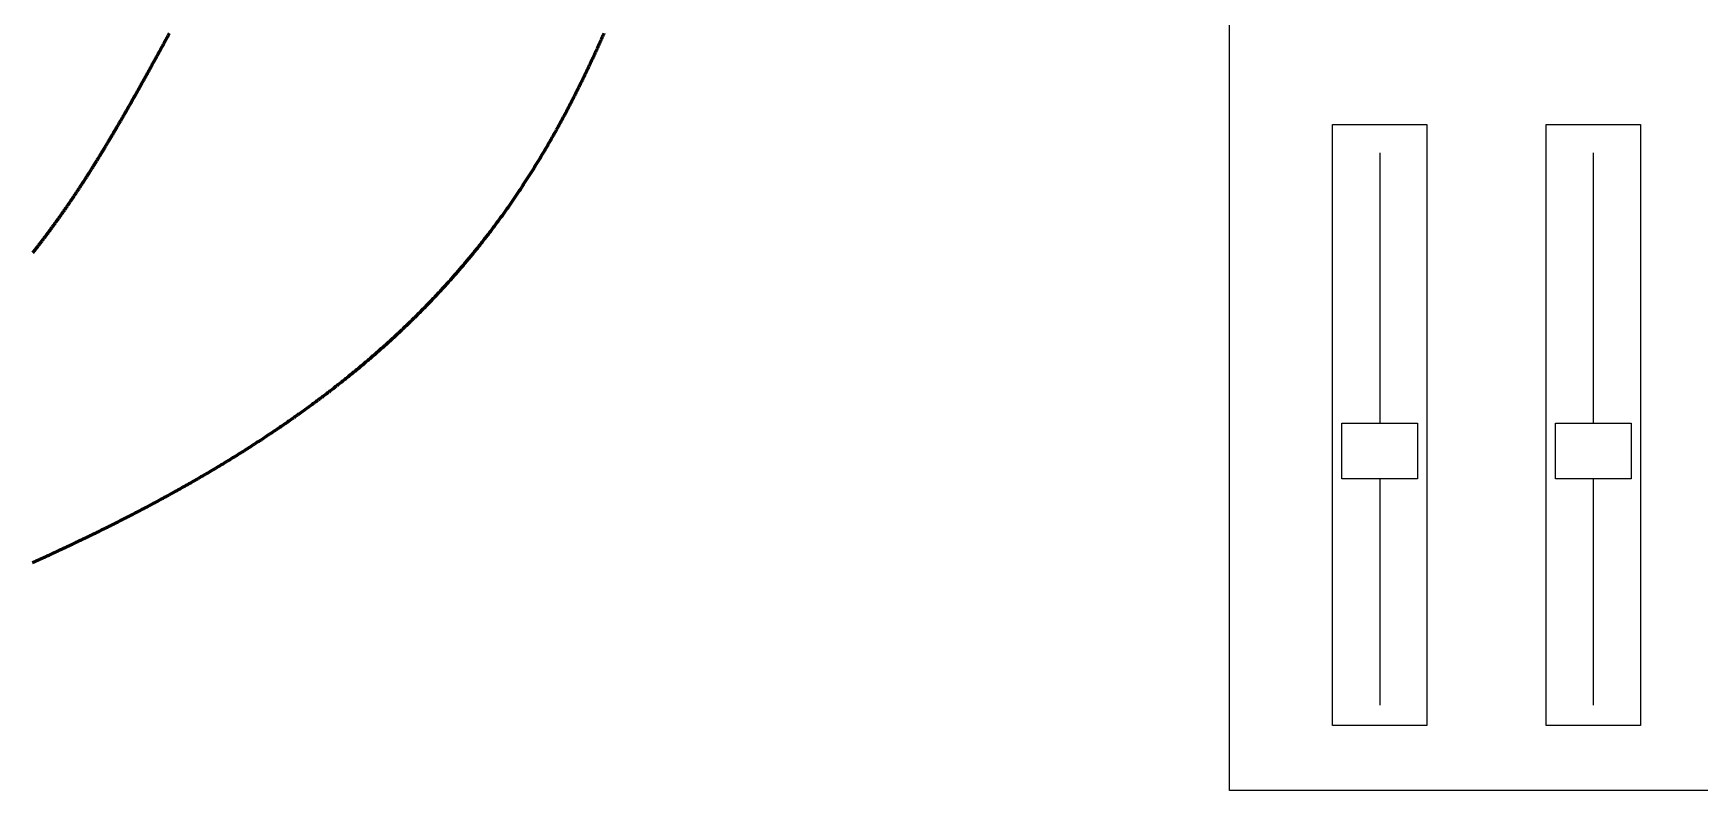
# Model space of a CAD drawing. Header units: millimetres. Extents: x 88 to 97873, y 32 to 55088.
# Drawn here: x 47465 to 48240, y 3987 to 4339 of the extents above; entities that cross this region are included whole.
import ezdxf

# ---------------------------------------------------------------- set-up
doc = ezdxf.new("R2010")
doc.units = ezdxf.units.MM
doc.header["$LTSCALE"] = 0.3
doc.layers.add('Ligação exterior', color=171, linetype='Continuous')

msp = doc.modelspace()

# ---------------------------------------------------------------- linework, layer by layer
msp.add_lwpolyline([(48021.64, 4660.51), (49142.41, 4660.51), (49142.41, 3986.67), (48021.64, 3986.67)], close=True)
at = {"color": 5, "lineweight": 60}
msp.add_lwpolyline([(47730.69, 4338.78), (47730.46, 4338.26), (47730.23, 4337.73), (47730, 4337.21), (47729.77, 4336.69), (47729.53, 4336.17), (47729.3, 4335.65), (47729.07, 4335.13), (47728.84, 4334.61), (47728.61, 4334.09), (47728.37, 4333.57), (47728.14, 4333.05), (47727.91, 4332.54), (47727.67, 4332.02), (47727.44, 4331.5), (47727.2, 4330.98), (47726.97, 4330.47), (47726.73, 4329.95), (47726.5, 4329.43), (47726.26, 4328.92), (47726.02, 4328.4), (47725.79, 4327.89), (47725.55, 4327.38), (47725.31, 4326.86), (47725.07, 4326.35), (47724.83, 4325.84), (47724.59, 4325.32), (47724.35, 4324.81), (47724.11, 4324.3), (47723.87, 4323.79), (47723.63, 4323.28), (47723.39, 4322.77), (47723.15, 4322.26), (47722.91, 4321.75), (47722.66, 4321.24), (47722.42, 4320.73), (47722.18, 4320.22), (47721.93, 4319.71), (47721.69, 4319.2), (47721.44, 4318.7), (47721.2, 4318.19), (47720.95, 4317.68), (47720.71, 4317.18), (47720.46, 4316.67), (47720.21, 4316.17), (47719.96, 4315.66), (47719.72, 4315.16), (47719.47, 4314.65), (47719.22, 4314.15), (47718.97, 4313.65), (47718.72, 4313.14), (47718.47, 4312.64), (47718.22, 4312.14), (47717.96, 4311.63), (47717.71, 4311.13), (47717.46, 4310.63), (47717.21, 4310.13), (47716.95, 4309.63), (47716.7, 4309.13), (47716.44, 4308.63), (47716.19, 4308.13), (47715.93, 4307.63), (47715.68, 4307.13), (47715.42, 4306.64), (47715.16, 4306.14), (47714.9, 4305.64), (47714.65, 4305.14), (47714.39, 4304.65), (47714.13, 4304.15), (47713.87, 4303.65), (47713.61, 4303.16), (47713.34, 4302.66), (47713.08, 4302.17), (47712.82, 4301.67), (47712.56, 4301.18), (47712.29, 4300.69), (47712.03, 4300.19), (47711.77, 4299.7), (47711.5, 4299.21), (47711.24, 4298.72), (47710.97, 4298.22), (47710.7, 4297.73), (47710.44, 4297.24), (47710.17, 4296.75), (47709.9, 4296.26), (47709.63, 4295.77), (47709.36, 4295.28), (47709.09, 4294.79), (47708.82, 4294.3), (47708.55, 4293.81), (47708.27, 4293.32), (47708, 4292.84), (47707.73, 4292.35), (47707.45, 4291.86), (47707.18, 4291.37), (47706.91, 4290.89), (47706.63, 4290.4), (47706.35, 4289.92), (47706.08, 4289.43), (47705.8, 4288.94), (47705.52, 4288.46), (47705.24, 4287.98), (47704.96, 4287.49), (47704.68, 4287.01), (47704.4, 4286.52), (47704.12, 4286.04), (47703.84, 4285.56), (47703.55, 4285.08), (47703.27, 4284.59), (47702.99, 4284.11), (47702.7, 4283.63), (47702.42, 4283.15), (47702.13, 4282.67), (47701.84, 4282.19), (47701.56, 4281.71), (47701.27, 4281.23), (47700.98, 4280.75), (47700.69, 4280.27), (47700.4, 4279.79), (47700.11, 4279.32), (47699.82, 4278.84), (47699.52, 4278.36), (47699.23, 4277.88), (47698.94, 4277.41), (47698.64, 4276.93), (47698.35, 4276.45), (47698.05, 4275.98), (47697.76, 4275.5), (47697.46, 4275.03), (47697.16, 4274.55), (47696.86, 4274.08), (47696.56, 4273.6), (47696.26, 4273.13), (47695.96, 4272.65), (47695.66, 4272.18), (47695.36, 4271.71), (47695.06, 4271.24), (47694.75, 4270.76), (47694.45, 4270.29), (47694.14, 4269.82), (47693.84, 4269.35), (47693.53, 4268.88), (47693.22, 4268.41), (47692.92, 4267.94), (47692.61, 4267.47), (47692.3, 4267), (47691.99, 4266.53), (47691.68, 4266.06), (47691.36, 4265.59), (47691.05, 4265.12), (47690.74, 4264.65), (47690.42, 4264.19), (47690.11, 4263.72), (47689.79, 4263.25), (47689.47, 4262.78), (47689.16, 4262.32), (47688.84, 4261.85), (47688.52, 4261.39), (47688.2, 4260.92), (47687.88, 4260.46), (47687.56, 4259.99), (47687.24, 4259.53), (47686.91, 4259.06), (47686.59, 4258.6), (47686.26, 4258.13), (47685.94, 4257.67), (47685.61, 4257.21), (47685.29, 4256.74), (47684.96, 4256.28), (47684.63, 4255.82), (47684.3, 4255.36), (47683.97, 4254.9), (47683.64, 4254.44), (47683.31, 4253.97), (47682.97, 4253.51), (47682.64, 4253.05), (47682.3, 4252.59), (47681.97, 4252.13), (47681.63, 4251.67), (47681.3, 4251.22), (47680.96, 4250.76), (47680.62, 4250.3), (47680.28, 4249.84), (47679.94, 4249.38), (47679.6, 4248.92), (47679.25, 4248.47), (47678.91, 4248.01), (47678.57, 4247.55), (47678.22, 4247.1), (47677.88, 4246.64), (47677.53, 4246.19), (47677.18, 4245.73), (47676.83, 4245.27), (47676.48, 4244.82), (47676.13, 4244.36), (47675.78, 4243.91), (47675.43, 4243.46), (47675.08, 4243), (47674.72, 4242.55), (47674.37, 4242.1), (47674.01, 4241.64), (47673.65, 4241.19), (47673.3, 4240.74), (47672.94, 4240.29), (47672.58, 4239.83), (47672.22, 4239.38), (47671.86, 4238.93), (47671.49, 4238.48), (47671.13, 4238.03), (47670.77, 4237.58), (47670.4, 4237.13), (47670.03, 4236.68), (47669.67, 4236.23), (47669.3, 4235.78), (47668.93, 4235.33), (47668.56, 4234.88), (47668.19, 4234.43), (47667.82, 4233.99), (47667.44, 4233.54), (47667.07, 4233.09), (47666.7, 4232.64), (47666.32, 4232.2), (47665.94, 4231.75), (47665.57, 4231.3), (47665.19, 4230.86), (47664.81, 4230.41), (47664.43, 4229.96), (47664.04, 4229.52), (47663.66, 4229.07), (47663.28, 4228.63), (47662.89, 4228.18), (47662.51, 4227.74), (47662.12, 4227.3), (47661.73, 4226.85), (47661.34, 4226.41), (47660.95, 4225.96), (47660.56, 4225.52), (47660.17, 4225.08), (47659.78, 4224.64), (47659.39, 4224.19), (47658.99, 4223.75), (47658.59, 4223.31), (47658.2, 4222.87), (47657.8, 4222.43), (47657.4, 4221.99), (47657, 4221.55), (47656.6, 4221.11), (47656.2, 4220.67), (47655.79, 4220.23), (47655.39, 4219.79), (47654.98, 4219.35), (47654.58, 4218.91), (47654.17, 4218.47), (47653.76, 4218.03), (47653.35, 4217.59), (47652.94, 4217.15), (47652.53, 4216.71), (47652.12, 4216.28), (47651.7, 4215.84), (47651.29, 4215.4), (47650.87, 4214.97), (47650.45, 4214.53), (47650.04, 4214.09), (47649.62, 4213.66), (47649.2, 4213.22), (47648.77, 4212.78), (47648.35, 4212.35), (47647.93, 4211.91), (47647.5, 4211.48), (47647.08, 4211.04), (47646.65, 4210.61), (47646.22, 4210.18), (47645.79, 4209.74), (47645.36, 4209.31), (47644.93, 4208.87), (47644.5, 4208.44), (47644.06, 4208.01), (47643.63, 4207.57), (47643.19, 4207.14), (47642.75, 4206.71), (47642.32, 4206.28), (47641.88, 4205.85), (47641.43, 4205.41), (47640.99, 4204.98), (47640.55, 4204.55), (47640.11, 4204.12), (47639.66, 4203.69), (47639.21, 4203.26), (47638.77, 4202.83), (47638.32, 4202.4), (47637.87, 4201.97), (47637.42, 4201.54), (47636.96, 4201.11), (47636.51, 4200.68), (47636.05, 4200.25), (47635.6, 4199.82), (47635.14, 4199.4), (47634.68, 4198.97), (47634.22, 4198.54), (47633.76, 4198.11), (47633.3, 4197.68), (47632.84, 4197.26), (47632.37, 4196.83), (47631.91, 4196.4), (47631.44, 4195.98), (47630.97, 4195.55), (47630.5, 4195.12), (47630.03, 4194.7), (47629.56, 4194.27), (47629.09, 4193.85), (47628.61, 4193.42), (47628.14, 4193), (47627.66, 4192.57), (47627.18, 4192.15), (47626.7, 4191.72), (47626.22, 4191.3), (47625.74, 4190.87), (47625.26, 4190.45), (47624.77, 4190.03), (47624.29, 4189.6), (47623.8, 4189.18), (47623.31, 4188.76), (47622.83, 4188.33), (47622.33, 4187.91), (47621.84, 4187.49), (47621.35, 4187.07), (47620.86, 4186.64), (47620.36, 4186.22), (47619.86, 4185.8), (47619.37, 4185.38), (47618.87, 4184.96), (47618.37, 4184.54), (47617.86, 4184.12), (47617.36, 4183.69), (47616.86, 4183.27), (47616.35, 4182.85), (47615.84, 4182.43), (47615.33, 4182.01), (47614.82, 4181.59), (47614.31, 4181.18), (47613.8, 4180.76), (47613.29, 4180.34), (47612.77, 4179.92), (47612.25, 4179.5), (47611.74, 4179.08), (47611.22, 4178.66), (47610.7, 4178.25), (47610.18, 4177.83), (47609.65, 4177.41), (47609.13, 4176.99), (47608.6, 4176.57), (47608.07, 4176.16), (47607.55, 4175.74), (47607.02, 4175.32), (47606.49, 4174.91), (47605.95, 4174.49), (47605.42, 4174.08), (47604.88, 4173.66), (47604.35, 4173.24), (47603.81, 4172.83), (47603.27, 4172.41), (47602.73, 4172), (47602.19, 4171.58), (47601.64, 4171.17), (47601.1, 4170.75), (47600.55, 4170.34), (47600, 4169.92), (47599.45, 4169.51), (47598.9, 4169.1), (47598.35, 4168.68), (47597.8, 4168.27), (47597.24, 4167.85), (47596.69, 4167.44), (47596.13, 4167.03), (47595.57, 4166.62), (47595.01, 4166.2), (47594.45, 4165.79), (47593.89, 4165.38), (47593.32, 4164.97), (47592.75, 4164.55), (47592.19, 4164.14), (47591.62, 4163.73), (47591.05, 4163.32), (47590.48, 4162.91), (47589.9, 4162.5), (47589.33, 4162.08), (47588.75, 4161.67), (47588.17, 4161.26), (47587.6, 4160.85), (47587.01, 4160.44), (47586.43, 4160.03), (47585.85, 4159.62), (47585.26, 4159.21), (47584.68, 4158.8), (47584.09, 4158.39), (47583.5, 4157.98), (47582.91, 4157.57), (47582.32, 4157.17), (47581.72, 4156.76), (47581.13, 4156.35), (47580.53, 4155.94), (47579.93, 4155.53), (47579.33, 4155.12), (47578.73, 4154.71), (47578.13, 4154.31), (47577.53, 4153.9), (47576.92, 4153.49), (47576.31, 4153.08), (47575.7, 4152.68), (47575.09, 4152.27), (47574.48, 4151.86), (47573.87, 4151.45), (47573.25, 4151.05), (47572.64, 4150.64), (47572.02, 4150.23), (47571.4, 4149.83), (47570.78, 4149.42), (47570.16, 4149.02), (47569.53, 4148.61), (47568.91, 4148.2), (47568.28, 4147.8), (47567.65, 4147.39), (47567.02, 4146.99), (47566.39, 4146.58), (47565.76, 4146.18), (47565.12, 4145.77), (47564.48, 4145.37), (47563.85, 4144.96), (47563.21, 4144.56), (47562.57, 4144.16), (47561.92, 4143.75), (47561.28, 4143.35), (47560.63, 4142.94), (47559.99, 4142.54), (47559.34, 4142.14), (47558.69, 4141.73), (47558.03, 4141.33), (47557.38, 4140.93), (47556.72, 4140.52), (47556.07, 4140.12), (47555.41, 4139.72), (47554.75, 4139.31), (47554.09, 4138.91), (47553.42, 4138.51), (47552.76, 4138.11), (47552.09, 4137.7), (47551.42, 4137.3), (47550.75, 4136.9), (47550.08, 4136.5), (47549.41, 4136.1), (47548.73, 4135.7), (47548.06, 4135.29), (47547.38, 4134.89), (47546.7, 4134.49), (47546.02, 4134.09), (47545.33, 4133.69), (47544.65, 4133.29), (47543.96, 4132.89), (47543.28, 4132.49), (47542.59, 4132.09), (47541.89, 4131.69), (47541.2, 4131.29), (47540.51, 4130.89), (47539.81, 4130.49), (47539.11, 4130.09), (47538.41, 4129.69), (47537.71, 4129.29), (47537.01, 4128.89), (47536.3, 4128.49), (47535.6, 4128.09), (47534.89, 4127.69), (47534.18, 4127.29), (47533.47, 4126.89), (47532.76, 4126.49), (47532.04, 4126.09), (47531.32, 4125.7), (47530.61, 4125.3), (47529.89, 4124.9), (47529.16, 4124.5), (47528.44, 4124.1), (47527.72, 4123.7), (47526.99, 4123.31), (47526.26, 4122.91), (47525.53, 4122.51), (47524.8, 4122.11), (47524.06, 4121.72), (47523.33, 4121.32), (47522.59, 4120.92), (47521.85, 4120.52), (47521.11, 4120.13), (47520.37, 4119.73), (47519.63, 4119.33), (47518.88, 4118.94), (47518.13, 4118.54), (47517.38, 4118.14), (47516.63, 4117.75), (47515.88, 4117.35), (47515.12, 4116.95), (47514.37, 4116.56), (47513.61, 4116.16), (47512.85, 4115.76), (47512.09, 4115.37), (47511.32, 4114.97), (47510.56, 4114.58), (47509.79, 4114.18), (47509.02, 4113.79), (47508.25, 4113.39), (47507.48, 4112.99), (47506.7, 4112.6), (47505.93, 4112.2), (47505.15, 4111.81), (47504.37, 4111.41), (47503.59, 4111.02), (47502.81, 4110.62), (47502.02, 4110.23), (47501.23, 4109.83), (47500.44, 4109.44), (47499.65, 4109.04), (47498.86, 4108.65), (47498.07, 4108.26), (47497.27, 4107.86), (47496.47, 4107.47), (47495.67, 4107.07), (47494.87, 4106.68), (47494.07, 4106.28), (47493.26, 4105.89), (47492.46, 4105.5), (47491.65, 4105.1), (47490.84, 4104.71), (47490.02, 4104.32), (47489.21, 4103.92), (47488.39, 4103.53), (47487.57, 4103.14), (47486.75, 4102.74), (47485.93, 4102.35), (47485.11, 4101.96), (47484.28, 4101.56), (47483.45, 4101.17), (47482.62, 4100.78), (47481.79, 4100.38), (47480.96, 4099.99), (47480.12, 4099.6), (47479.29, 4099.2), (47478.45, 4098.81), (47477.61, 4098.42), (47476.76, 4098.03), (47475.92, 4097.63), (47475.07, 4097.24), (47474.22, 4096.85), (47473.37, 4096.46), (47472.52, 4096.06), (47471.67, 4095.67), (47470.81, 4095.28), (47469.95, 4094.89), (47469.09, 4094.5), (47468.23, 4094.1), (47467.37, 4093.71), (47466.5, 4093.32), (47465.63, 4092.93), (47464.76, 4092.54)], dxfattribs=at)
at = {"color": 116, "lineweight": 60, "true_color": 0x136734}
msp.add_lwpolyline([(47465.16, 4236.81), (47465.43, 4237.15), (47465.7, 4237.49), (47465.96, 4237.83), (47466.23, 4238.17), (47466.5, 4238.51), (47466.77, 4238.84), (47467.03, 4239.18), (47467.3, 4239.53), (47467.56, 4239.87), (47467.83, 4240.21), (47468.09, 4240.55), (47468.36, 4240.89), (47468.62, 4241.23), (47468.89, 4241.58), (47469.15, 4241.92), (47469.41, 4242.26), (47469.68, 4242.61), (47469.94, 4242.95), (47470.2, 4243.3), (47470.46, 4243.64), (47470.73, 4243.99), (47470.99, 4244.33), (47471.25, 4244.68), (47471.51, 4245.03), (47471.77, 4245.37), (47472.03, 4245.72), (47472.29, 4246.07), (47472.55, 4246.42), (47472.81, 4246.77), (47473.07, 4247.12), (47473.33, 4247.47), (47473.58, 4247.82), (47473.84, 4248.17), (47474.1, 4248.52), (47474.36, 4248.87), (47474.61, 4249.23), (47474.87, 4249.58), (47475.13, 4249.93), (47475.38, 4250.29), (47475.64, 4250.64), (47475.9, 4250.99), (47476.15, 4251.35), (47476.41, 4251.71), (47476.66, 4252.06), (47476.92, 4252.42), (47477.17, 4252.77), (47477.43, 4253.13), (47477.68, 4253.49), (47477.94, 4253.85), (47478.19, 4254.21), (47478.44, 4254.57), (47478.7, 4254.93), (47478.95, 4255.29), (47479.2, 4255.65), (47479.46, 4256.01), (47479.71, 4256.37), (47479.96, 4256.74), (47480.21, 4257.1), (47480.47, 4257.46), (47480.72, 4257.83), (47480.97, 4258.19), (47481.22, 4258.56), (47481.47, 4258.92), (47481.72, 4259.29), (47481.98, 4259.65), (47482.23, 4260.02), (47482.48, 4260.39), (47482.73, 4260.76), (47482.98, 4261.13), (47483.23, 4261.5), (47483.48, 4261.87), (47483.73, 4262.24), (47483.98, 4262.61), (47484.23, 4262.98), (47484.48, 4263.35), (47484.73, 4263.72), (47484.97, 4264.1), (47485.22, 4264.47), (47485.47, 4264.84), (47485.72, 4265.22), (47485.97, 4265.6), (47486.22, 4265.97), (47486.47, 4266.35), (47486.72, 4266.73), (47486.96, 4267.1), (47487.21, 4267.48), (47487.46, 4267.86), (47487.71, 4268.24), (47487.96, 4268.62), (47488.2, 4269), (47488.45, 4269.38), (47488.7, 4269.76), (47488.95, 4270.15), (47489.19, 4270.53), (47489.44, 4270.91), (47489.69, 4271.3), (47489.94, 4271.68), (47490.18, 4272.07), (47490.43, 4272.46), (47490.68, 4272.84), (47490.92, 4273.23), (47491.17, 4273.62), (47491.42, 4274.01), (47491.66, 4274.4), (47491.91, 4274.79), (47492.16, 4275.18), (47492.4, 4275.57), (47492.65, 4275.96), (47492.9, 4276.35), (47493.14, 4276.75), (47493.39, 4277.14), (47493.64, 4277.53), (47493.88, 4277.93), (47494.13, 4278.32), (47494.38, 4278.72), (47494.62, 4279.12), (47494.87, 4279.52), (47495.12, 4279.91), (47495.36, 4280.31), (47495.61, 4280.71), (47495.86, 4281.11), (47496.1, 4281.52), (47496.35, 4281.92), (47496.6, 4282.32), (47496.84, 4282.72), (47497.09, 4283.13), (47497.34, 4283.53), (47497.58, 4283.94), (47497.83, 4284.34), (47498.08, 4284.75), (47498.32, 4285.16), (47498.57, 4285.56), (47498.82, 4285.97), (47499.06, 4286.38), (47499.31, 4286.79), (47499.56, 4287.2), (47499.8, 4287.61), (47500.05, 4288.03), (47500.3, 4288.44), (47500.55, 4288.85), (47500.79, 4289.27), (47501.04, 4289.68), (47501.29, 4290.1), (47501.54, 4290.51), (47501.78, 4290.93), (47502.03, 4291.35), (47502.28, 4291.77), (47502.53, 4292.19), (47502.78, 4292.61), (47503.02, 4293.03), (47503.27, 4293.45), (47503.52, 4293.87), (47503.77, 4294.3), (47504.02, 4294.72), (47504.27, 4295.15), (47504.52, 4295.57), (47504.77, 4296), (47505.02, 4296.42), (47505.26, 4296.85), (47505.51, 4297.28), (47505.76, 4297.71), (47506.01, 4298.14), (47506.26, 4298.57), (47506.51, 4299), (47506.76, 4299.44), (47507.01, 4299.87), (47507.26, 4300.3), (47507.52, 4300.74), (47507.77, 4301.17), (47508.02, 4301.61), (47508.27, 4302.05), (47508.52, 4302.48), (47508.77, 4302.92), (47509.02, 4303.36), (47509.28, 4303.8), (47509.53, 4304.24), (47509.78, 4304.69), (47510.03, 4305.13), (47510.29, 4305.57), (47510.54, 4306.02), (47510.79, 4306.46), (47511.04, 4306.91), (47511.3, 4307.36), (47511.55, 4307.8), (47511.81, 4308.25), (47512.06, 4308.7), (47512.31, 4309.15), (47512.57, 4309.6), (47512.82, 4310.06), (47513.08, 4310.51), (47513.34, 4310.96), (47513.59, 4311.42), (47513.85, 4311.87), (47514.1, 4312.33), (47514.36, 4312.78), (47514.62, 4313.24), (47514.87, 4313.7), (47515.13, 4314.16), (47515.39, 4314.62), (47515.65, 4315.08), (47515.9, 4315.55), (47516.16, 4316.01), (47516.42, 4316.47), (47516.68, 4316.94), (47516.94, 4317.4), (47517.2, 4317.87), (47517.46, 4318.34), (47517.72, 4318.81), (47517.98, 4319.27), (47518.24, 4319.74), (47518.5, 4320.22), (47518.76, 4320.69), (47519.02, 4321.16), (47519.28, 4321.63), (47519.55, 4322.11), (47519.81, 4322.59), (47520.07, 4323.06), (47520.33, 4323.54), (47520.6, 4324.02), (47520.86, 4324.5), (47521.12, 4324.98), (47521.39, 4325.46), (47521.65, 4325.94), (47521.92, 4326.42), (47522.18, 4326.91), (47522.45, 4327.39), (47522.72, 4327.88), (47522.98, 4328.36), (47523.25, 4328.85), (47523.52, 4329.34), (47523.78, 4329.83), (47524.05, 4330.32), (47524.32, 4330.81), (47524.59, 4331.3), (47524.86, 4331.8), (47525.13, 4332.29), (47525.4, 4332.79), (47525.67, 4333.28), (47525.94, 4333.78), (47526.21, 4334.28), (47526.48, 4334.78), (47526.75, 4335.28), (47527.03, 4335.78), (47527.3, 4336.28), (47527.57, 4336.79), (47527.85, 4337.29), (47528.12, 4337.79), (47528.39, 4338.3), (47528.67, 4338.81)], dxfattribs=at)
at = {"layer": 'Ligação exterior', "color": 5, "linetype": 'Continuous', "lineweight": -3}
for p, q in [((48091.48, 4283.24), (48091.48, 4157.5)), ((48091.48, 4131.62), (48091.48, 4026.44))]:
    msp.add_line(p, q, dxfattribs=at)
at = {"layer": 'Ligação exterior', "color": 116, "linetype": 'Continuous', "lineweight": -3, "true_color": 0x136734}
for p, q in [((48190.72, 4283.24), (48190.72, 4157.5)), ((48190.72, 4131.62), (48190.72, 4026.44))]:
    msp.add_line(p, q, dxfattribs=at)
at = {"layer": 'Ligação exterior', "color": 5, "linetype": 'Continuous', "lineweight": -3}
for points in [[(48069.55, 4296.39), (48113.4, 4296.39), (48113.4, 4017), (48069.55, 4017)], [(48073.89, 4157.5), (48109.07, 4157.5), (48109.07, 4131.62), (48073.89, 4131.62)]]:
    msp.add_lwpolyline(points, close=True, dxfattribs=at)
at = {"layer": 'Ligação exterior', "color": 116, "linetype": 'Continuous', "lineweight": -3, "true_color": 0x136734}
for points in [[(48168.79, 4296.39), (48212.64, 4296.39), (48212.64, 4017), (48168.79, 4017)], [(48173.13, 4157.5), (48208.31, 4157.5), (48208.31, 4131.62), (48173.13, 4131.62)]]:
    msp.add_lwpolyline(points, close=True, dxfattribs=at)

doc.saveas('drawing.dxf')
